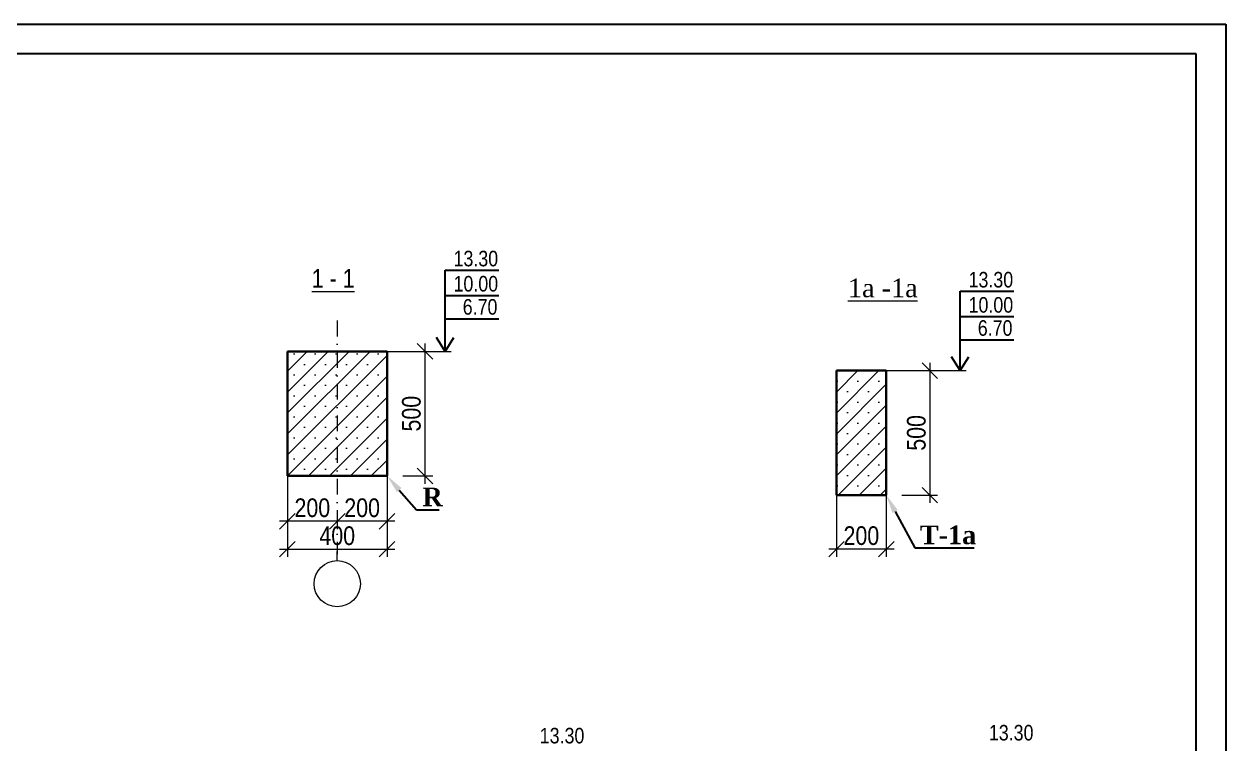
# Model space of a CAD drawing. Header units: millimetres. Extents: x -149347 to 251215, y -2929184 to -2541447.
# Drawn here: x 41184 to 60490, y -2625693 to -2614124 of the extents above; entities that cross this region are included whole.
import ezdxf
from ezdxf import colors
from ezdxf.entities.mleader import LeaderData, LeaderLine
from ezdxf.math import Vec2, Vec3

# ---------------------------------------------------------------- set-up
doc = ezdxf.new("R2010")
doc.units = ezdxf.units.MM
doc.linetypes.add('DASHDOT', pattern=[25.4, 12.7, -6.35, 0, -6.35])
doc.linetypes.add('DASHDOTX2', pattern=[50.8, 25.4, -12.7, 0, -12.7])
doc.layers.add('Ox xetti', color=1, linetype='DASHDOT', lineweight=18)
doc.layers.add('РАЗМЕРЫ', color=80, linetype='Continuous', lineweight=9)
doc.styles.get("Standard").update_dxf_attribs({"font": 'times.ttf'})
doc.styles.add('style1', font='A3TI(LA).TTF', dxfattribs={"height": 400})
doc.styles.add('style6', font='ARIALN.TTF', dxfattribs={"height": 300})
doc.dimstyles.new('DIM_100', dxfattribs={"dimscale": 100, "dimtxt": 250, "dimasz": 2.5, "dimexe": 1.25, "dimexo": 0.625, "dimtad": 1, "dimdec": 0, "dimtxsty": 'style1', "dimblk": 'OBLIQUE', "dimcen": 2.5, "dimdle": 1.25, "dimclrd": 251, "dimclre": 251, "dimaunit": 1, "dimadec": 3, "dimazin": 0, "dimtfac": 1, "dimtdec": 0, "dimtmove": 1, "dimatfit": 3, "dimfxl": 1.25, "dimlwd": 5, "dimlwe": 5, "dimarcsym": 0})

# ---------------------------------------------------------------- blocks, each defined once
blk = doc.blocks.new('mekteb')
at = {"color": 0, "lineweight": 25}
for p, q in [((99643, -1821466), (139843, -1821466)), ((139843, -1821466), (139843, -1849866))]:
    blk.add_line(p, q, dxfattribs=at)
at = {"color": 0, "lineweight": 25, "ltscale": 15}
for p, q in [((139343, -1821966), (101643, -1821966)), ((139343, -1849366), (139343, -1821966))]:
    blk.add_line(p, q, dxfattribs=at)
blk = doc.blocks.new('_Oblique')
at = {"color": 0, "linetype": 'ByBlock', "lineweight": -2}
blk.add_line((-0.5, -0.5), (0.5, 0.5), dxfattribs=at)
blk = doc.blocks.new('*D509')
at = {"color": 251, "lineweight": 5, "ltscale": 15, "transparency": 16777216}
for p, q in [((54234, -2621703), (54234, -2622687)), ((55034, -2621681), (55034, -2622687))]:
    blk.add_line(p, q, dxfattribs=at)
at = {"color": 251, "linetype": 'ByBlock', "lineweight": 5, "ltscale": 15, "transparency": 16777216}
blk.add_line((55159, -2622562), (54109, -2622562), dxfattribs=at)
at = {"layer": 'Defpoints', "color": 0, "lineweight": 15, "ltscale": 15, "transparency": 16777216}
for p in [(54234, -2621640), (55034, -2621618), (54234, -2622562)]:
    blk.add_point(p, dxfattribs=at)
at = {"color": 251, "lineweight": 5, "ltscale": 15, "transparency": 16777216, "xscale": 250, "yscale": 250, "zscale": 250, "rotation": 180}
blk.add_blockref('_Oblique', (54234, -2622562), dxfattribs=at)
at = {"color": 251, "lineweight": 5, "ltscale": 15, "transparency": 16777216, "xscale": 250, "yscale": 250, "zscale": 250}
blk.add_blockref('_Oblique', (55034, -2622562), dxfattribs=at)
at = {"color": 0, "lineweight": 15, "ltscale": 15, "transparency": 16777216, "insert": (54634, -2622347), "char_height": 300, "attachment_point": 5, "style": 'style6'}
blk.add_mtext('200', dxfattribs=at)
blk = doc.blocks.new('*D510')
at = {"color": 251, "linetype": 'ByBlock', "lineweight": 5, "ltscale": 15, "transparency": 16777216}
blk.add_line((55734, -2619569), (55734, -2621819), dxfattribs=at)
at = {"color": 251, "lineweight": 5, "ltscale": 15, "transparency": 16777216}
for p, q in [((55591, -2619694), (55859, -2619694)), ((55286, -2621694), (55859, -2621694))]:
    blk.add_line(p, q, dxfattribs=at)
at = {"layer": 'Defpoints', "color": 0, "lineweight": 15, "ltscale": 15, "transparency": 16777216}
for p in [(55528, -2619694), (55223, -2621694), (55734, -2621694)]:
    blk.add_point(p, dxfattribs=at)
at = {"color": 251, "lineweight": 5, "ltscale": 15, "transparency": 16777216, "xscale": 250, "yscale": 250, "zscale": 250}
for p, rotation in [((55734, -2619694), 90), ((55734, -2621694), 270)]:
    blk.add_blockref('_Oblique', p, dxfattribs=dict(at, rotation=rotation))
at = {"color": 0, "lineweight": 15, "ltscale": 15, "transparency": 16777216, "insert": (55518, -2620694), "char_height": 300, "attachment_point": 5, "rotation": 90, "style": 'style6'}
blk.add_mtext('500', dxfattribs=at)
blk = doc.blocks.new('*D498')
at = {"color": 251, "lineweight": 5, "ltscale": 15, "transparency": 16777216}
for p, q in [((45415, -2621977), (45415, -2622240)), ((46215, -2621996), (46215, -2622240))]:
    blk.add_line(p, q, dxfattribs=at)
at = {"color": 251, "linetype": 'ByBlock', "lineweight": 5, "ltscale": 15, "transparency": 16777216}
blk.add_line((46340, -2622115), (45290, -2622115), dxfattribs=at)
at = {"layer": 'Defpoints', "color": 0, "lineweight": 15, "ltscale": 15, "transparency": 16777216}
for p in [(45415, -2621914), (46215, -2621933), (45415, -2622115)]:
    blk.add_point(p, dxfattribs=at)
at = {"color": 251, "lineweight": 5, "ltscale": 15, "transparency": 16777216, "xscale": 250, "yscale": 250, "zscale": 250, "rotation": 180}
blk.add_blockref('_Oblique', (45415, -2622115), dxfattribs=at)
at = {"color": 251, "lineweight": 5, "ltscale": 15, "transparency": 16777216, "xscale": 250, "yscale": 250, "zscale": 250}
blk.add_blockref('_Oblique', (46215, -2622115), dxfattribs=at)
at = {"color": 0, "lineweight": 15, "ltscale": 15, "transparency": 16777216, "insert": (45815, -2621899), "char_height": 300, "attachment_point": 5, "style": 'style6'}
blk.add_mtext('200', dxfattribs=at)
blk = doc.blocks.new('*D499')
at = {"color": 251, "lineweight": 5, "ltscale": 15, "transparency": 16777216}
for p, q in [((46215, -2621977), (46215, -2622240)), ((47015, -2621996), (47015, -2622240))]:
    blk.add_line(p, q, dxfattribs=at)
at = {"color": 251, "linetype": 'ByBlock', "lineweight": 5, "ltscale": 15, "transparency": 16777216}
blk.add_line((47140, -2622115), (46090, -2622115), dxfattribs=at)
at = {"layer": 'Defpoints', "color": 0, "lineweight": 15, "ltscale": 15, "transparency": 16777216}
for p in [(46215, -2621914), (47015, -2621933), (46215, -2622115)]:
    blk.add_point(p, dxfattribs=at)
at = {"color": 251, "lineweight": 5, "ltscale": 15, "transparency": 16777216, "xscale": 250, "yscale": 250, "zscale": 250, "rotation": 180}
blk.add_blockref('_Oblique', (46215, -2622115), dxfattribs=at)
at = {"color": 251, "lineweight": 5, "ltscale": 15, "transparency": 16777216, "xscale": 250, "yscale": 250, "zscale": 250}
blk.add_blockref('_Oblique', (47015, -2622115), dxfattribs=at)
at = {"color": 0, "lineweight": 15, "ltscale": 15, "transparency": 16777216, "insert": (46615, -2621899), "char_height": 300, "attachment_point": 5, "style": 'style6'}
blk.add_mtext('200', dxfattribs=at)
blk = doc.blocks.new('*D500')
at = {"color": 251, "lineweight": 5, "ltscale": 15, "transparency": 16777216}
for p, q in [((45415, -2621185), (45415, -2622688)), ((47015, -2621241), (47015, -2622688))]:
    blk.add_line(p, q, dxfattribs=at)
at = {"color": 251, "linetype": 'ByBlock', "lineweight": 5, "ltscale": 15, "transparency": 16777216}
blk.add_line((45290, -2622563), (47140, -2622563), dxfattribs=at)
at = {"layer": 'Defpoints', "color": 0, "lineweight": 15, "ltscale": 15, "transparency": 16777216}
for p in [(45415, -2621123), (47015, -2621179), (47015, -2622563)]:
    blk.add_point(p, dxfattribs=at)
at = {"color": 251, "lineweight": 5, "ltscale": 15, "transparency": 16777216, "xscale": 250, "yscale": 250, "zscale": 250, "rotation": 180}
blk.add_blockref('_Oblique', (45415, -2622563), dxfattribs=at)
at = {"color": 251, "lineweight": 5, "ltscale": 15, "transparency": 16777216, "xscale": 250, "yscale": 250, "zscale": 250}
blk.add_blockref('_Oblique', (47015, -2622563), dxfattribs=at)
at = {"color": 0, "lineweight": 15, "ltscale": 15, "transparency": 16777216, "insert": (46215, -2622348), "char_height": 300, "attachment_point": 5, "style": 'style6'}
blk.add_mtext('400', dxfattribs=at)
blk = doc.blocks.new('*D501')
at = {"color": 251, "lineweight": 5, "ltscale": 15, "transparency": 16777216}
for p, q in [((47488, -2619385), (47748, -2619385)), ((47267, -2621385), (47748, -2621385))]:
    blk.add_line(p, q, dxfattribs=at)
at = {"color": 251, "linetype": 'ByBlock', "lineweight": 5, "ltscale": 15, "transparency": 16777216}
blk.add_line((47623, -2619260), (47623, -2621510), dxfattribs=at)
at = {"layer": 'Defpoints', "color": 0, "lineweight": 15, "ltscale": 15, "transparency": 16777216}
for p in [(47426, -2619385), (47205, -2621385), (47623, -2621385)]:
    blk.add_point(p, dxfattribs=at)
at = {"color": 251, "lineweight": 5, "ltscale": 15, "transparency": 16777216, "xscale": 250, "yscale": 250, "zscale": 250}
for p, rotation in [((47623, -2619385), 90), ((47623, -2621385), 270)]:
    blk.add_blockref('_Oblique', p, dxfattribs=dict(at, rotation=rotation))
at = {"color": 0, "lineweight": 15, "ltscale": 15, "transparency": 16777216, "insert": (47407, -2620385), "char_height": 300, "attachment_point": 5, "rotation": 90, "style": 'style6'}
blk.add_mtext('500', dxfattribs=at)

msp = doc.modelspace()

# ---------------------------------------------------------------- hatches: boundary and pattern name
at = {"lineweight": 15, "ltscale": 5}
h = msp.add_hatch(dxfattribs=at)
h.set_pattern_fill('SACNCR', scale=100)
h.set_pattern_definition([(45, (-621597.85, -29575.1), (-168.379802, 168.379802), []), (45, (-621429.47, -29575.1), (-168.379802, 168.379802), [0, -238.125])])
h.paths.add_polyline_path([(47015.26867, -2619384.62766), (45415.32192, -2619384.62766), (45415.32192, -2621384.62766), (47015.26867, -2621384.62766)])
h = msp.add_hatch(dxfattribs=at)
h.set_pattern_fill('SACNCR', scale=100)
h.set_pattern_definition([(45, (-617087.65, -29843.7), (-168.379802, 168.379802), []), (45, (-616919.27, -29843.7), (-168.379802, 168.379802), [0, -238.125])])
h.paths.add_polyline_path([(55033.8933, -2619693.67358), (54233.91993, -2619693.67358), (54233.91993, -2621693.67358), (55033.8933, -2621693.67358)])

# ---------------------------------------------------------------- linework, layer by layer
at = {"color": 0}
for p, q in [((47949.13961, -2619384.62766), (47949.13961, -2618079.39957)), ((56222.02338, -2619693.67358), (56222.02338, -2618418.97895))]:
    msp.add_line(p, q, dxfattribs=at)
at = {"color": 7}
for p, q in [((47949.13961, -2618079.39957), (48810.98253, -2618079.39957)), ((56222.02338, -2618418.97895), (57083.86629, -2618418.97895)), ((47949.13961, -2618484.21273), (48810.98253, -2618484.21273)), ((56222.02338, -2618823.79211), (57083.86629, -2618823.79211)), ((47949.13961, -2618860.13712), (48810.98253, -2618860.13712)), ((56222.02338, -2619199.7165), (57083.86629, -2619199.7165))]:
    msp.add_line(p, q, dxfattribs=at)
at = {"color": 7, "lineweight": 15, "ltscale": 80}
for p, q in [((47015.29529, -2619384.62766), (45415.29529, -2619384.62766)), ((47008.24164, -2619384.62766), (48043.14212, -2619384.62766)), ((55026.86627, -2619693.67358), (56316.02589, -2619693.67358))]:
    msp.add_line(p, q, dxfattribs=at)
at = {"color": 7, "lineweight": 30, "ltscale": 80}
for p, q in [((45415.29529, -2619384.62766), (45415.29529, -2621384.62766)), ((45415.29529, -2619384.62766), (47015.29529, -2619384.62766)), ((47015.29529, -2621384.62766), (47015.29529, -2619384.62766)), ((54233.91993, -2619693.67358), (54233.91993, -2621693.67358)), ((54233.91993, -2619693.67358), (55033.91993, -2619693.67358)), ((55033.91993, -2621693.67358), (55033.91993, -2619693.67358)), ((45415.29529, -2621384.62766), (47015.29529, -2621384.62766)), ((54233.91993, -2621693.67358), (55033.91993, -2621693.67358))]:
    msp.add_line(p, q, dxfattribs=at)
at = {"color": 7, "lineweight": 15}
msp.add_line((46215.29529, -2622747.80878), (46215.29529, -2622602.08001), dxfattribs=at)
at = {"color": 7, "ltscale": 15}
for points in [[(47949.13961, -2619384.62766), (47810.53769, -2619160.28364)], [(47949.13961, -2619384.62766), (48087.74152, -2619160.28364)], [(56222.02338, -2619693.67358), (56083.42146, -2619469.32957)], [(56222.02338, -2619693.67358), (56360.62529, -2619469.32957)]]:
    msp.add_lwpolyline(points, dxfattribs=at)
at = {"color": 7, "lineweight": 9}
msp.add_circle((46215.29529, -2623117.43831), 371.07409, dxfattribs=at)
at = {"layer": 'Ox xetti', "linetype": 'DASHDOTX2', "lineweight": 15, "ltscale": 10}
msp.add_line((46215.29529, -2618889.14264), (46215.29529, -2622642.49386), dxfattribs=at)

# ---------------------------------------------------------------- block references
at = {"lineweight": 15, "xscale": 0.9604837554369011, "yscale": 0.9604837554369011, "zscale": 0.9604837554369011}
msp.add_blockref('mekteb', (-73827.0471, -864636.1911), dxfattribs=at)

# ---------------------------------------------------------------- texts
at = {"lineweight": 9, "char_height": 250, "width": 23109.777632, "attachment_point": 1, "style": 'style6'}
for s, insert in [('{\\fArial Narrow|b0|i0|c238|p34;13.30}', (48082.76972, -2617767.73393)), ('{\\fArial Narrow|b0|i0|c238|p34;10.00}', (48082.76972, -2618172.5471)), ('{\\fArial Narrow|b0|i0|c238|p34;13.30}', (56355.65348, -2618107.31331)), ('{\\fArial Narrow|b0|i0|c238|p34;6.70}', (48230.66663, -2618544.18092)), ('{\\fArial Narrow|b0|i0|c238|p34;10.00}', (56355.65348, -2618512.12648)), ('{\\fArial Narrow|b0|i0|c238|p34;6.70}', (56503.5504, -2618883.7603)), ('{\\fArial Narrow|b0|i0|c238|p34;13.30}', (56681.68974, -2625386.42479)), ('{\\fArial Narrow|b0|i0|c238|p34;13.30}', (49467.76024, -2625433.50185))]:
    msp.add_mtext(s, dxfattribs=dict(at, insert=insert))
at = {"lineweight": 15, "ltscale": 1500, "insert": (45805.5614, -2618061.46752), "char_height": 300, "width": 3782.2222222, "attachment_point": 1, "style": 'style6'}
msp.add_mtext('{\\fArial Narrow|b0|i0|c238|p34;\\L1 \\fArial Narrow|b0|i0|c204|p34;-\\fArial Narrow|b0|i0|c238|p34; 1}', dxfattribs=at)
at = {"lineweight": 15, "ltscale": 1500, "insert": (54418.38741, -2618213.99362), "char_height": 300, "width": 3782.2222222, "attachment_point": 1}
msp.add_mtext('{\\fTimes New Roman|b0|i0|c238|p18;\\L1a \\fTimes New Roman|b0|i0|c204|p18;-\\fTimes New Roman|b0|i0|c238|p18;1a}', dxfattribs=at)

# ---------------------------------------------------------------- dimensions: what is measured, and where the dimension line sits
at = {"color": 7, "lineweight": 15, "ltscale": 15}
for base, p1, p2, picture, middle in [((47623.09316, -2621384.62766), (47425.82465, -2619384.62766), (47204.67393, -2621384.62766), '*D501', (47623.09316, -2620384.62766)), ((55733.83835, -2621693.67358), (55528.28232, -2619693.67358), (55223.29857, -2621693.67358), '*D510', (55733.83835, -2620693.67358))]:
    dim = msp.add_linear_dim(base=base, p1=p1, p2=p2, angle=90, dimstyle='DIM_100', override={"dimlfac": 0.25, "dimtxsty": 'style6'}, dxfattribs=at)
    dim.commit()
    dim.dimension.update_dxf_attribs({"geometry": picture, "text_midpoint": middle, "dimtype": 160})
for base, p1, p2, picture, middle in [((47015.29529, -2622563.35157), (45415.29529, -2621122.93187), (47015.29529, -2621178.85826), '*D500', (46215.29529, -2622347.67967)), ((45415.29529, -2622114.62047), (46215.29529, -2621933.25928), (45415.29529, -2621914.3647), '*D498', (45815.29529, -2621898.94857)), ((46215.29529, -2622114.62047), (47015.29529, -2621933.25928), (46215.29529, -2621914.3647), '*D499', (46615.29529, -2621898.94857)), ((54233.91993, -2622562.29708), (55033.91993, -2621618.13459), (54233.91993, -2621640.4311), '*D509', (54633.91993, -2622346.62518))]:
    dim = msp.add_linear_dim(base=base, p1=p1, p2=p2, dimstyle='DIM_100', override={"dimlfac": 0.25, "dimtxsty": 'style6'}, dxfattribs=at)
    dim.commit()
    dim.dimension.update_dxf_attribs({"geometry": picture, "text_midpoint": middle})

# ---------------------------------------------------------------- leaders
at = {"layer": 'РАЗМЕРЫ', "color": 0, "lineweight": 15}
ml = msp.add_multileader_mtext('Standard', dxfattribs=at)
ml.set_content('{\\fTimes New Roman|b1|i0|c238|p18;\\C7;R}')
ml.set_leader_properties()
ml.build(insert=Vec2(0, 0))
ml.multileader.update_dxf_attribs({"text_left_attachment_type": 6, "text_right_attachment_type": 6, "dogleg_length": 100, "arrow_head_size": 300})
ctx = ml.context
ctx.base_point, ctx.char_height, ctx.arrow_head_size, ctx.plane_origin = Vec3(47585.84677, -2621932.78019), 300, 300, Vec3(55036.64512, -2620684.48988)
ctx.left_attachment, ctx.right_attachment, ctx.text_align_type = 6, 6, 1
notes = []
notes.append((ctx, [(1, (1, 1, 0), (47485.84677, -2621932.78019), (1, 0), 100, [(1, [(47015.29529, -2621384.62766)], 0, [])])]))
ctx.mtext.insert, ctx.mtext.alignment, ctx.mtext.flow_direction = Vec3(47745.97539, -2621572.78019), 2, 5
ml = msp.add_multileader_mtext('Standard', dxfattribs=at)
ml.set_content('{\\fTimes New Roman|b1|i0|c238|p18;\\C7;T-1a}')
ml.set_leader_properties()
ml.build(insert=Vec2(0, 0))
ml.multileader.update_dxf_attribs({"text_left_attachment_type": 6, "text_right_attachment_type": 6, "dogleg_length": 100, "arrow_head_size": 300})
ctx = ml.context
ctx.base_point, ctx.char_height, ctx.arrow_head_size, ctx.plane_origin = Vec3(55591.40398, -2622542.47031), 300, 300, Vec3(63055.26976, -2620993.5358)
ctx.left_attachment, ctx.right_attachment, ctx.text_align_type = 6, 6, 1
notes.append((ctx, [(1, (1, 1, 0), (55491.40398, -2622542.47031), (1, 0), 100, [(1, [(55033.91993, -2621693.67358)], 0, [])])]))
ctx.mtext.insert, ctx.mtext.alignment, ctx.mtext.flow_direction = Vec3(56025.62941, -2622182.47031), 2, 5
for ctx, leaders in notes:
    for number, flags, end, landing, length, lines in leaders:
        leader = LeaderData()
        leader.index, (leader.has_last_leader_line, leader.has_dogleg_vector, leader.attachment_direction) = number, flags
        leader.last_leader_point, leader.dogleg_vector, leader.dogleg_length = Vec3(end), Vec3(landing), length
        for number, points, colour, breaks in lines:
            line = LeaderLine()
            line.index, line.vertices, line.color, line.breaks = number, Vec3.list(points), colors.encode_raw_color(colour), breaks
            leader.lines.append(line)
        ctx.leaders.append(leader)

doc.saveas('drawing.dxf')
